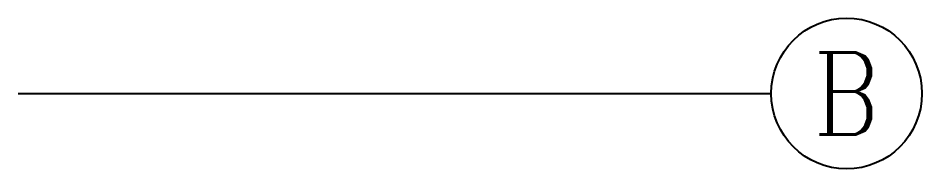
# Model space of a CAD drawing. Extents: x -55438775289 to -98440, y -7665632576 to 9496667396.
# Drawn here: x -140527 to -133327, y -620 to 580 of the extents above; entities that cross this region are included whole.
import ezdxf
from ezdxf.enums import TextEntityAlignment as Align

# ---------------------------------------------------------------- set-up
doc = ezdxf.new("R2010")
doc.units = 0
doc.header["$LTSCALE"] = 1000
doc.layers.get('0').update_dxf_attribs({"linetype": 'CONTINUOUS'})
for name, color, linetype in [('0AR', 8, 'CONTINUOUS'), ('行政综合楼底图$0$AXIS', 8, 'CONTINUOUS'), ('行政综合楼底图$0$AXIS_TEXT', 8, 'CONTINUOUS')]:
    doc.layers.add(name, color=color, linetype=linetype)
doc.styles.add('行政综合楼底图$0$_TCH_AXIS', font='COMPLEX', dxfattribs={"bigfont": 'GBCBIG'})
doc.styles.add('行政综合楼底图$0$COMPLEX', font='COMPLEX')

# ---------------------------------------------------------------- blocks, each defined once
blk = doc.blocks.new('行政综合楼底图$0$_AXISO')
blk.add_circle((0, 0), 0.5)
at = {"layer": '行政综合楼底图$0$AXIS_TEXT', "style": '行政综合楼底图$0$COMPLEX', "width": 1.041667}
blk.add_attdef('A', text='', height=0.56, dxfattribs=at).set_placement((-0.25, -0.28), (0.25, -0.28), align=Align.FIT)
blk = doc.blocks.new('行政综合楼底图')
at = {"layer": '行政综合楼底图$0$AXIS'}
blk.add_line((-805930, -216165.4), (-799930, -216165.4), dxfattribs=at)
ref = blk.add_blockref('行政综合楼底图$0$_AXISO', (-799330, -216165.4), dxfattribs=dict(at, xscale=1200, yscale=1200, zscale=1200))
ref.add_attrib('A', 'B', dxfattribs={"layer": '行政综合楼底图$0$AXIS_TEXT', "height": 652.9, "style": '行政综合楼底图$0$_TCH_AXIS'}).set_placement((-799594.2, -216491.9), (-799065.7, -216491.9), align=Align.FIT)

msp = doc.modelspace()

# ---------------------------------------------------------------- block references
at = {"layer": '0AR'}
msp.add_blockref('行政综合楼底图', (665403.1, 216145.5), dxfattribs=at)

doc.saveas('drawing.dxf')
